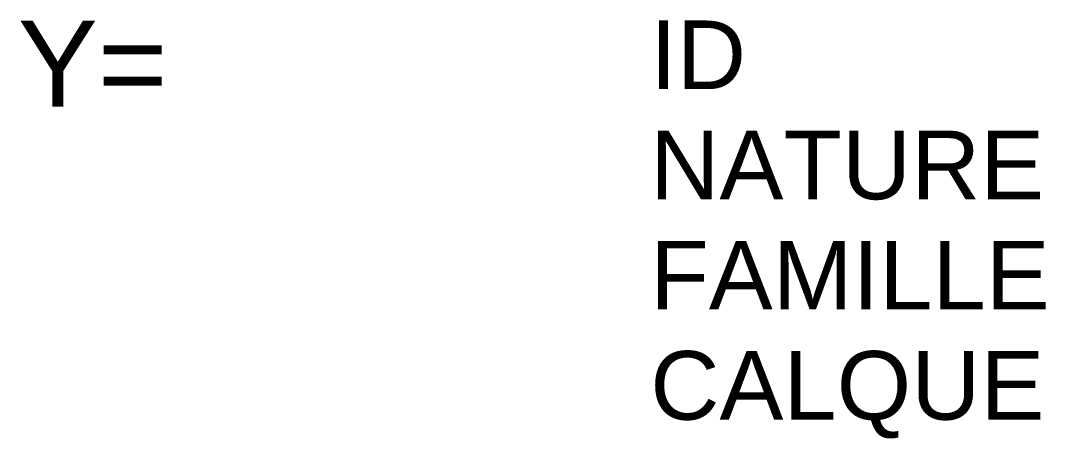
# Model space of a CAD drawing. Header units: metres. Extents: x 3268.74 to 3271.73, y 1731.83 to 1733.05.
import ezdxf
from ezdxf.enums import TextEntityAlignment as Align

# ---------------------------------------------------------------- set-up
doc = ezdxf.new("R2010")
doc.units = ezdxf.units.M
doc.linetypes.add('Socle_Continu', pattern=[2.5, 2.5, 0])
doc.layers.add('CARTO_SCI', color=7, linetype='Socle_Continu', lineweight=13)
doc.styles.get("Standard").update_dxf_attribs({"font": 'arial.ttf'})

msp = doc.modelspace()

# ---------------------------------------------------------------- texts
at = {"layer": 'CARTO_SCI', "linetype": 'Socle_Continu'}
msp.add_attdef('Y=', text='Y=InsertionPoint', height=0.25, dxfattribs=at).set_placement((3268.7334, 1732.9232), align=Align.MIDDLE_LEFT)
at = {"layer": 'CARTO_SCI', "linetype": 'Socle_Continu', "flags": 9}
for tag, p, s in [('ID', (3270.5774, 1732.8492), 'ZP_1562'), ('NATURE', (3270.5774, 1732.5279), 'Y carroyage'), ('FAMILLE', (3270.5774, 1732.2066), 'Habillage'), ('CALQUE', (3270.5774, 1731.8853), 'CARTO_SCI')]:
    msp.add_attdef(tag, p, s, height=0.2, dxfattribs=at)

doc.saveas('drawing.dxf')
